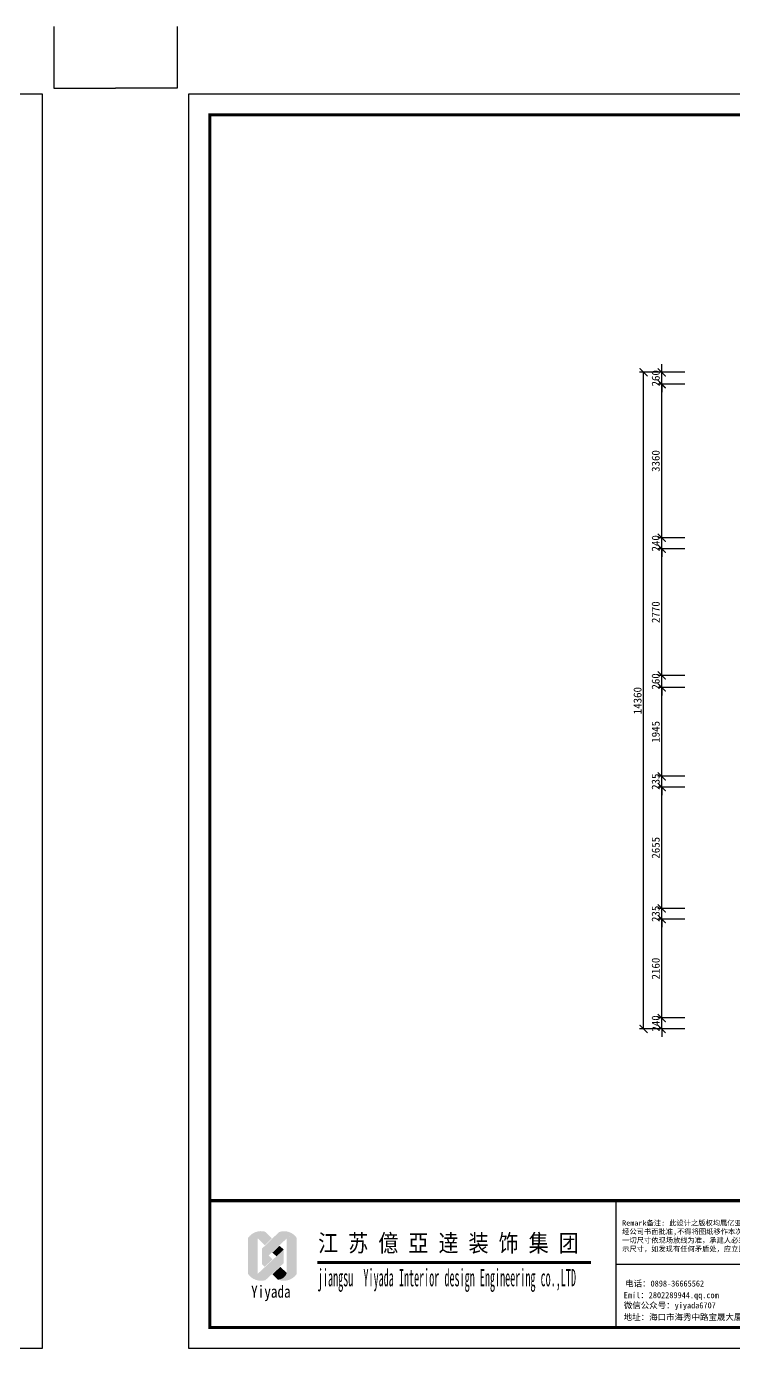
# Model space of a CAD drawing. Header units: millimetres. Extents: x -1705246 to 222838, y -3231245 to 126310.
# Drawn here: x -70274 to -54799, y -10042 to 18873 of the extents above; entities that cross this region are included whole.
import ezdxf

# ---------------------------------------------------------------- set-up
doc = ezdxf.new("R2010")
doc.units = ezdxf.units.MM
doc.header["$PDMODE"] = 35
for name, color, linetype in [('0-01图框模板说明', 2, 'Continuous'), ('0-02图框细线', 136, 'Continuous'), ('06其他', 8, 'Continuous'), ('TK', 1, 'Continuous')]:
    doc.layers.add(name, color=color, linetype=linetype)
doc.layers.add('Z not print', color=8, linetype='Continuous', plot=False)
doc.styles.add('H1', font='')
doc.styles.get("Standard").update_dxf_attribs({"font": ''})
doc.styles.get('H1').set_extended_font_data('SimSun')
doc.styles.get('Standard').set_extended_font_data('SimSun')
doc.dimstyles.new('ISO-25', dxfattribs={"dimscale": 70, "dimtxt": 2.5, "dimasz": 2.5, "dimexe": 1.25, "dimexo": 0.625, "dimtad": 1, "dimdec": 0, "dimtxsty": 'Standard', "dimblk": 'ARCHTICK', "dimcen": 2.5, "dimclrd": 251, "dimclre": 251, "dimclrt": 3, "dimadec": 0, "dimazin": 0, "dimtfac": 1, "dimtdec": 0, "dimtix": 1, "dimtmove": 2, "dimatfit": 3, "dimfxl": 1, "dimarcsym": 0})

# ---------------------------------------------------------------- blocks, each defined once
blk = doc.blocks.new('_ArchTick')
at = {"color": 0, "linetype": 'ByBlock', "const_width": 0.15}
blk.add_lwpolyline([(-0.5, -0.5), (0.5, 0.5)], dxfattribs=at)
blk = doc.blocks.new('*D400')
at = {"color": 251, "lineweight": -2}
for p, q in [((-55868, -2812), (-56458, -2812)), ((-56371, -2812), (-56371, -2637)), ((-56371, -3052), (-56371, -2812)), ((-55868, -3052), (-56458, -3052)), ((-56371, -3052), (-56371, -3227))]:
    blk.add_line(p, q, dxfattribs=at)
at = {"layer": 'Defpoints', "color": 0}
for p in [(-56371, -2812), (-55824, -2812), (-55824, -3052)]:
    blk.add_point(p, dxfattribs=at)
at = {"color": 251, "lineweight": -2, "xscale": 175, "yscale": 175, "zscale": 175}
for p, rotation in [((-56371, -2812), 270), ((-56371, -3052), 90)]:
    blk.add_blockref('_ArchTick', p, dxfattribs=dict(at, rotation=rotation))
at = {"color": 3, "insert": (-56502, -2932), "char_height": 175, "attachment_point": 5, "rotation": 90}
blk.add_mtext('240', dxfattribs=at)
blk = doc.blocks.new('*D401')
at = {"color": 251, "lineweight": -2}
for p, q in [((-55868, -652), (-56458, -652)), ((-56371, -2812), (-56371, -652)), ((-55868, -2812), (-56458, -2812))]:
    blk.add_line(p, q, dxfattribs=at)
at = {"layer": 'Defpoints', "color": 0}
for p in [(-56371, -652), (-55824, -652), (-55824, -2812)]:
    blk.add_point(p, dxfattribs=at)
at = {"color": 251, "lineweight": -2, "xscale": 175, "yscale": 175, "zscale": 175}
for p, rotation in [((-56371, -652), 90), ((-56371, -2812), 270)]:
    blk.add_blockref('_ArchTick', p, dxfattribs=dict(at, rotation=rotation))
at = {"color": 3, "insert": (-56502, -1732), "char_height": 175, "attachment_point": 5, "rotation": 90}
blk.add_mtext('2160', dxfattribs=at)
blk = doc.blocks.new('*D402')
at = {"color": 251, "lineweight": -2}
for p, q in [((-56371, -417), (-56371, -242)), ((-55868, -417), (-56458, -417)), ((-56371, -652), (-56371, -417)), ((-55868, -652), (-56458, -652)), ((-56371, -652), (-56371, -827))]:
    blk.add_line(p, q, dxfattribs=at)
at = {"layer": 'Defpoints', "color": 0}
for p in [(-56371, -417), (-55824, -417), (-55824, -652)]:
    blk.add_point(p, dxfattribs=at)
at = {"color": 251, "lineweight": -2, "xscale": 175, "yscale": 175, "zscale": 175}
for p, rotation in [((-56371, -417), 270), ((-56371, -652), 90)]:
    blk.add_blockref('_ArchTick', p, dxfattribs=dict(at, rotation=rotation))
at = {"color": 3, "insert": (-56502, -535), "char_height": 175, "attachment_point": 5, "rotation": 90}
blk.add_mtext('235', dxfattribs=at)
blk = doc.blocks.new('*D403')
at = {"color": 251, "lineweight": -2}
for p, q in [((-55868, 2238), (-56458, 2238)), ((-56371, -417), (-56371, 2238)), ((-55868, -417), (-56458, -417))]:
    blk.add_line(p, q, dxfattribs=at)
at = {"layer": 'Defpoints', "color": 0}
for p in [(-56371, 2238), (-55824, 2238), (-55824, -417)]:
    blk.add_point(p, dxfattribs=at)
at = {"color": 251, "lineweight": -2, "xscale": 175, "yscale": 175, "zscale": 175}
for p, rotation in [((-56371, 2238), 90), ((-56371, -417), 270)]:
    blk.add_blockref('_ArchTick', p, dxfattribs=dict(at, rotation=rotation))
at = {"color": 3, "insert": (-56502, 910), "char_height": 175, "attachment_point": 5, "rotation": 90}
blk.add_mtext('2655', dxfattribs=at)
blk = doc.blocks.new('*D404')
at = {"color": 251, "lineweight": -2}
for p, q in [((-56371, 2473), (-56371, 2648)), ((-55868, 2473), (-56458, 2473)), ((-56371, 2238), (-56371, 2473)), ((-55868, 2238), (-56458, 2238)), ((-56371, 2238), (-56371, 2063))]:
    blk.add_line(p, q, dxfattribs=at)
at = {"layer": 'Defpoints', "color": 0}
for p in [(-56371, 2473), (-55824, 2473), (-55824, 2238)]:
    blk.add_point(p, dxfattribs=at)
at = {"color": 251, "lineweight": -2, "xscale": 175, "yscale": 175, "zscale": 175}
for p, rotation in [((-56371, 2473), 270), ((-56371, 2238), 90)]:
    blk.add_blockref('_ArchTick', p, dxfattribs=dict(at, rotation=rotation))
at = {"color": 3, "insert": (-56502, 2355), "char_height": 175, "attachment_point": 5, "rotation": 90}
blk.add_mtext('235', dxfattribs=at)
blk = doc.blocks.new('*D405')
at = {"color": 251, "lineweight": -2}
for p, q in [((-55868, 4418), (-56458, 4418)), ((-56371, 2473), (-56371, 4418)), ((-55868, 2473), (-56458, 2473))]:
    blk.add_line(p, q, dxfattribs=at)
at = {"layer": 'Defpoints', "color": 0}
for p in [(-56371, 4418), (-55824, 4418), (-55824, 2473)]:
    blk.add_point(p, dxfattribs=at)
at = {"color": 251, "lineweight": -2, "xscale": 175, "yscale": 175, "zscale": 175}
for p, rotation in [((-56371, 4418), 90), ((-56371, 2473), 270)]:
    blk.add_blockref('_ArchTick', p, dxfattribs=dict(at, rotation=rotation))
at = {"color": 3, "insert": (-56502, 3445), "char_height": 175, "attachment_point": 5, "rotation": 90}
blk.add_mtext('1945', dxfattribs=at)
blk = doc.blocks.new('*D406')
at = {"color": 251, "lineweight": -2}
for p, q in [((-55868, 4678), (-56458, 4678)), ((-56371, 4678), (-56371, 4853)), ((-56371, 4418), (-56371, 4678)), ((-55868, 4418), (-56458, 4418)), ((-56371, 4418), (-56371, 4243))]:
    blk.add_line(p, q, dxfattribs=at)
at = {"layer": 'Defpoints', "color": 0}
for p in [(-56371, 4678), (-55824, 4678), (-55824, 4418)]:
    blk.add_point(p, dxfattribs=at)
at = {"color": 251, "lineweight": -2, "xscale": 175, "yscale": 175, "zscale": 175}
for p, rotation in [((-56371, 4678), 270), ((-56371, 4418), 90)]:
    blk.add_blockref('_ArchTick', p, dxfattribs=dict(at, rotation=rotation))
at = {"color": 3, "insert": (-56502, 4548), "char_height": 175, "attachment_point": 5, "rotation": 90}
blk.add_mtext('260', dxfattribs=at)
blk = doc.blocks.new('*D407')
at = {"color": 251, "lineweight": -2}
for p, q in [((-55868, 7448), (-56458, 7448)), ((-56371, 4678), (-56371, 7448)), ((-55868, 4678), (-56458, 4678))]:
    blk.add_line(p, q, dxfattribs=at)
at = {"layer": 'Defpoints', "color": 0}
for p in [(-56371, 7448), (-55824, 7448), (-55824, 4678)]:
    blk.add_point(p, dxfattribs=at)
at = {"color": 251, "lineweight": -2, "xscale": 175, "yscale": 175, "zscale": 175}
for p, rotation in [((-56371, 7448), 90), ((-56371, 4678), 270)]:
    blk.add_blockref('_ArchTick', p, dxfattribs=dict(at, rotation=rotation))
at = {"color": 3, "insert": (-56502, 6063), "char_height": 175, "attachment_point": 5, "rotation": 90}
blk.add_mtext('2770', dxfattribs=at)
blk = doc.blocks.new('*D408')
at = {"color": 251, "lineweight": -2}
for p, q in [((-56371, 7688), (-56371, 7863)), ((-55868, 7688), (-56458, 7688)), ((-56371, 7448), (-56371, 7688)), ((-55868, 7448), (-56458, 7448)), ((-56371, 7448), (-56371, 7273))]:
    blk.add_line(p, q, dxfattribs=at)
at = {"layer": 'Defpoints', "color": 0}
for p in [(-56371, 7688), (-55824, 7688), (-55824, 7448)]:
    blk.add_point(p, dxfattribs=at)
at = {"color": 251, "lineweight": -2, "xscale": 175, "yscale": 175, "zscale": 175}
for p, rotation in [((-56371, 7688), 270), ((-56371, 7448), 90)]:
    blk.add_blockref('_ArchTick', p, dxfattribs=dict(at, rotation=rotation))
at = {"color": 3, "insert": (-56502, 7568), "char_height": 175, "attachment_point": 5, "rotation": 90}
blk.add_mtext('240', dxfattribs=at)
blk = doc.blocks.new('*D409')
at = {"color": 251, "lineweight": -2}
for p, q in [((-55868, 11048), (-56458, 11048)), ((-56371, 7688), (-56371, 11048)), ((-55868, 7688), (-56458, 7688))]:
    blk.add_line(p, q, dxfattribs=at)
at = {"layer": 'Defpoints', "color": 0}
for p in [(-56371, 11048), (-55824, 11048), (-55824, 7688)]:
    blk.add_point(p, dxfattribs=at)
at = {"color": 251, "lineweight": -2, "xscale": 175, "yscale": 175, "zscale": 175}
for p, rotation in [((-56371, 11048), 90), ((-56371, 7688), 270)]:
    blk.add_blockref('_ArchTick', p, dxfattribs=dict(at, rotation=rotation))
at = {"color": 3, "insert": (-56502, 9368), "char_height": 175, "attachment_point": 5, "rotation": 90}
blk.add_mtext('3360', dxfattribs=at)
blk = doc.blocks.new('*D410')
at = {"color": 251, "lineweight": -2}
for p, q in [((-55868, 11308), (-56458, 11308)), ((-56371, 11308), (-56371, 11483)), ((-56371, 11048), (-56371, 11308)), ((-55868, 11048), (-56458, 11048)), ((-56371, 11048), (-56371, 10873))]:
    blk.add_line(p, q, dxfattribs=at)
at = {"layer": 'Defpoints', "color": 0}
for p in [(-56371, 11308), (-55824, 11308), (-55824, 11048)]:
    blk.add_point(p, dxfattribs=at)
at = {"color": 251, "lineweight": -2, "xscale": 175, "yscale": 175, "zscale": 175}
for p, rotation in [((-56371, 11308), 270), ((-56371, 11048), 90)]:
    blk.add_blockref('_ArchTick', p, dxfattribs=dict(at, rotation=rotation))
at = {"color": 3, "insert": (-56502, 11178), "char_height": 175, "attachment_point": 5, "rotation": 90}
blk.add_mtext('260', dxfattribs=at)
blk = doc.blocks.new('*D443')
at = {"color": 251, "lineweight": -2}
for p, q in [((-56415, 11308), (-56855, 11308)), ((-56767, -3052), (-56767, 11308)), ((-56415, -3052), (-56855, -3052))]:
    blk.add_line(p, q, dxfattribs=at)
at = {"layer": 'Defpoints', "color": 0}
for p in [(-56767, 11308), (-56371, 11308), (-56371, -3052)]:
    blk.add_point(p, dxfattribs=at)
at = {"color": 251, "lineweight": -2, "xscale": 175, "yscale": 175, "zscale": 175}
for p, rotation in [((-56767, 11308), 90), ((-56767, -3052), 270)]:
    blk.add_blockref('_ArchTick', p, dxfattribs=dict(at, rotation=rotation))
at = {"color": 3, "insert": (-56899, 4128), "char_height": 175, "attachment_point": 5, "rotation": 90}
blk.add_mtext('14360', dxfattribs=at)

msp = doc.modelspace()

# ---------------------------------------------------------------- hatches: boundary and pattern name
at = {"layer": '06其他', "linetype": 'ByBlock'}
h = msp.add_hatch(color=7, dxfattribs=at)
h.set_gradient(color1=(255, 241, 220), color2=(255, 110, 0), rotation=45, tint=1, name='HEMISPHERICAL')
h.paths.add_polyline_path([(-65423.1, -7622.6), (-65423.1, -7632.8, -0.16489), (-65212.4, -7632.8), (-65056.3, -7782.7), (-64900.8, -7632.1), (-65054.1, -7485, 0.3131734)])
h = msp.add_hatch(color=16, dxfattribs=at)
h.set_gradient(color1=(127, 0, 0), color2=(204, 0, 0), rotation=135, tint=1, name='INVHEMISPHERICAL')
h.paths.add_polyline_path([(-65120.1, -7858), (-64971.9, -8006.1), (-64575.1, -7631.7, -0.3370418), (-64362.7, -7615.9, 0.3337101), (-64745.1, -7494.8)])
h = msp.add_hatch(color=20, dxfattribs=at)
h.set_gradient(color1=(255, 63, 0), color2=(253, 236, 196), tint=1, name='HEMISPHERICAL')
h.paths.add_polyline_path([(-65423.1, -8411.4, 0.3225612), (-65042.7, -8545.9, -0.1677561), (-65212.4, -8407.9), (-65212.4, -7632.8, 0.16489), (-65423.1, -7632.8)])
h = msp.add_hatch(color=11, dxfattribs=at)
h.set_gradient(color1=(254, 140, 88), color2=(97, 0, 2), rotation=45, tint=1, name='HEMISPHERICAL')
h.paths.add_polyline_path([(-64890.1, -7942.2), (-64802.6, -8026.2), (-64644.1, -7878.5), (-64732.6, -7793.6)])
h = msp.add_hatch(color=1, dxfattribs=at)
h.set_gradient(color1=(255, 0, 0), color2=(255, 127, 0), tint=1, name='INVHEMISPHERICAL')
h.paths.add_polyline_path([(-64362.7, -7615.9, 0.3396012), (-64576.3, -7632.9), (-64576.3, -8389.5, -0.3188086), (-64770.3, -8534.9, 0.3432185), (-64362.7, -8418)])
h = msp.add_hatch(color=20, dxfattribs=at)
h.set_gradient(color1=(255, 63, 0), color2=(253, 236, 196), rotation=45, tint=1)
h.paths.add_polyline_path([(-65212.4, -8407.9, 0.1677561), (-65042.7, -8545.9), (-64644.1, -8174.6), (-64644.1, -7878.5)])
h = msp.add_hatch(color=18, dxfattribs=at)
h.set_gradient(color1=(76, 0, 0), color2=(127, 0, 0), rotation=45, tint=1, name='CURVED')
h.paths.add_polyline_path([(-65120.1, -7858), (-65120.1, -8196.7), (-65061.1, -8253.8), (-64886.7, -8091.3)])
h = msp.add_hatch(color=16, dxfattribs=at)
h.set_gradient(color1=(127, 0, 0), color2=(204, 0, 0), rotation=45, tint=1, name='CURVED')
h.paths.add_polyline_path([(-64576.3, -8389.5), (-64716.3, -8255.1), (-64891.2, -8418), (-64770.3, -8534.9, 0.3188086)])

# ---------------------------------------------------------------- linework, layer by layer
at = {"layer": '0-01图框模板说明', "color": 2, "const_width": 66.9}
msp.add_lwpolyline([(-28376.9, 16938.4), (-28376.9, -9580.4), (-66260.9, -9580.4), (-66260.9, 16938.4)], close=True, dxfattribs=at)
msp.add_lwpolyline([(-28376.9, -6808.4), (-66266.1, -6808.4)], dxfattribs=at)
at = {"layer": '0-02图框细线'}
for p, q in [((-57366.1, -9580.4), (-57366.1, -6808.4)), ((-57366.1, -8194.4), (-28376.9, -8194.4))]:
    msp.add_line(p, q, dxfattribs=at)
for points in [[(-69931.9, 17400.4), (-69931.9, -10042.4), (-108739.9, -10042.4), (-108739.9, 17400.4)], [(-27914.9, 17400.4), (-27914.9, -10042.4), (-66722.9, -10042.4), (-66722.9, 17400.4)]]:
    msp.add_lwpolyline(points, close=True, dxfattribs=at)
at = {"layer": '0-02图框细线', "ltscale": 0.2, "const_width": 61.5}
msp.add_lwpolyline([(-63910.1, -8161.2), (-57919.3, -8161.2)], dxfattribs=at)
at = {"layer": 'Z not print', "color": 5}
for points in [[(-69676.8, 18872.5), (-69676.8, 17523.1), (-68327.4, 17523.1)], [(-66978, 18872.5), (-66978, 17523.1), (-68327.4, 17523.1)]]:
    msp.add_lwpolyline(points, dxfattribs=at)

# ---------------------------------------------------------------- texts
at = {"layer": '0-02图框细线'}
for s, insert, char_height, attachment_point in [('{\\fSimHei|b0|i0|c134|p2;Remark备注: 此设计之版权均属亿亚达设计公司所有，未\\P经公司书面批准,不得将图纸移作本次工程以外的其他用途;\\P一切尺寸依现场放线为准，承建人必须在工地核对图纸所\\P示尺寸，如发现有任何矛盾处，应立即通知设计师。}', (-57236.9, -7936.9), 113.584, 7), ('{\\fSimSun|b0|i0|c134|p2;电话：0898-36665562  }', (-57171.9, -8626.9), 132.515, 4), ('{\\fSimSun|b0|i0|c134|p2;Emil：2802289944.qq.com}', (-57201.6, -8893.7), 132.515, 4), ('{\\fSimSun|b0|i0|c134|p2;微信公众号：yiyada6707}', (-57201.6, -9117), 132.515, 4), ('{\\fSimSun|b0|i0|c134|p2;地址：海口市海秀中路宝晟大厦 5 层 501号}', (-57203.2, -9363), 132.515, 4)]:
    msp.add_mtext(s, dxfattribs=dict(at, insert=insert, char_height=char_height, attachment_point=attachment_point))
at = {"layer": 'TK', "color": 150, "style": 'H1'}
for s, height, width, p in [('江 苏 億 亞 逹 装 饰 集 团', 378.615, 0.85, (-63889.5, -7923.7)), ('jiangsu  Yiyada Interior design Engineering co.,LTD', 378.615, 0.43, (-63895.5, -8680.7)), ('Yiyada ', 265.03, 0.8, (-65356.9, -8929.1))]:
    msp.add_text(s, height=height, dxfattribs=dict(at, width=width)).set_placement(p)

# ---------------------------------------------------------------- dimensions: what is measured, and where the dimension line sits
at = {"color": 0}
dim = msp.add_linear_dim(base=(-56767.5, 11307.8), p1=(-56370.9, -3052.2), p2=(-56370.9, 11307.8), angle=90, dimstyle='ISO-25', dxfattribs=at)
dim.commit()
dim.dimension.update_dxf_attribs({"geometry": '*D443', "text_midpoint": (-56898.7, 4127.8)})
for base, p1, p2, picture, middle in [((-56370.9, 11307.8), (-55823.9, 11047.8), (-55823.9, 11307.8), '*D410', (-56502.2, 11177.8)), ((-56370.9, 11047.8), (-55823.9, 7687.8), (-55823.9, 11047.8), '*D409', (-56502.2, 9367.8)), ((-56370.9, 7687.8), (-55823.9, 7447.8), (-55823.9, 7687.8), '*D408', (-56502.2, 7567.8)), ((-56370.9, 7447.8), (-55823.9, 4677.8), (-55823.9, 7447.8), '*D407', (-56502.2, 6062.8)), ((-56370.9, 4677.8), (-55823.9, 4417.8), (-55823.9, 4677.8), '*D406', (-56502.2, 4547.8)), ((-56370.9, 4417.8), (-55823.9, 2472.8), (-55823.9, 4417.8), '*D405', (-56502.2, 3445.3)), ((-56370.9, 2472.8), (-55823.9, 2237.8), (-55823.9, 2472.8), '*D404', (-56502.2, 2355.3)), ((-56370.9, 2237.8), (-55823.9, -417.2), (-55823.9, 2237.8), '*D403', (-56502.2, 910.3)), ((-56370.9, -417.2), (-55823.9, -652.2), (-55823.9, -417.2), '*D402', (-56502.2, -534.7)), ((-56370.9, -652.2), (-55823.9, -2812.2), (-55823.9, -652.2), '*D401', (-56502.2, -1732.2)), ((-56370.9, -2812.2), (-55823.9, -3052.2), (-55823.9, -2812.2), '*D400', (-56502.2, -2932.2))]:
    dim = msp.add_linear_dim(base=base, p1=p1, p2=p2, angle=270, dimstyle='ISO-25')
    dim.commit()
    dim.dimension.update_dxf_attribs({"geometry": picture, "text_midpoint": middle})

doc.saveas('drawing.dxf')
